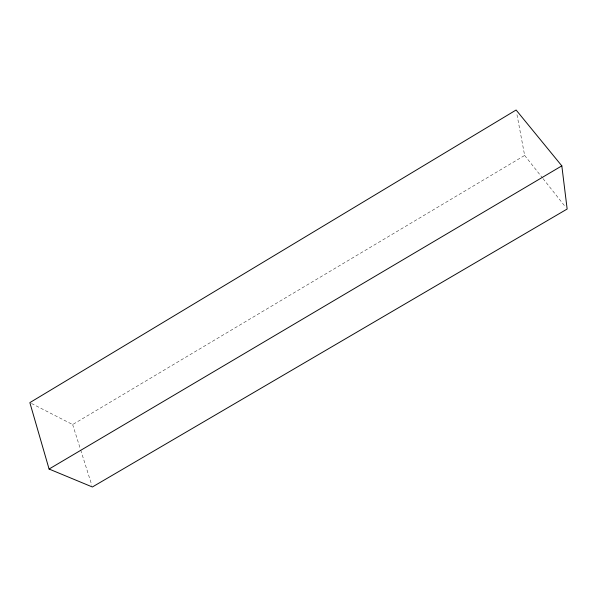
<?xml version="1.0" encoding="UTF-8"?>
<svg xmlns="http://www.w3.org/2000/svg" width="597" height="597" viewBox="0 0 597 597"><rect width="100%" height="100%" fill="white"/><g stroke="black" fill="none" stroke-linecap="round" stroke-linejoin="round"><path stroke-width="0.45" stroke-dasharray="2.98 2.24" d="M31.499 403.475L72.655 424.564L524.651 155.451L516.614 112.736M524.651 155.451L542.457 177.899M543.031 178.622L565.426 206.86M72.655 424.564L80.431 449.183M80.707 450.063L91.811 485.234"/><path stroke-width="0.9" d="M49.081 469.033L561.822 165.862L516.106 110.012L29.85 402.632L49.081 469.033L92.371 486.988L567.15 209.032L561.822 165.862"/></g></svg>
